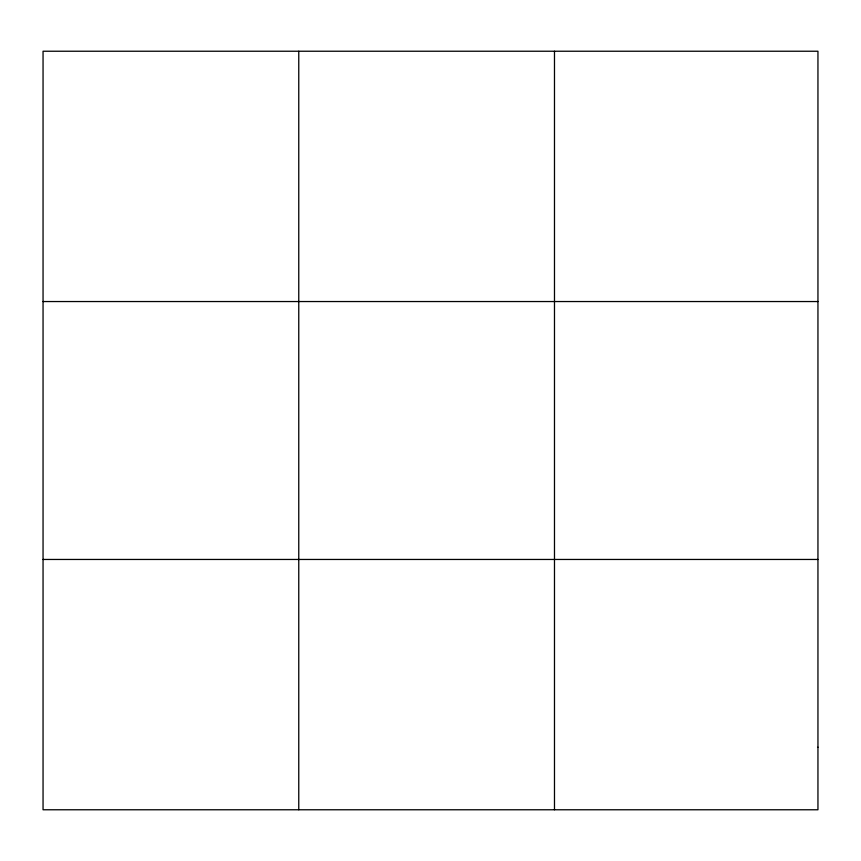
<?xml version="1.0" encoding="UTF-8"?>
<svg xmlns="http://www.w3.org/2000/svg" width="861" height="861" viewBox="0 0 861 861"><rect width="100%" height="100%" fill="white"/><g stroke="black" fill="none" stroke-linecap="round" stroke-linejoin="round"><path stroke-width="1.29" d="M298.767 51.23L298.767 809.77M554.484 51.23L554.484 809.77M43.05 301.544L817.95 301.544M43.05 559.456L817.95 559.456M817.95 747.197L817.95 809.77L43.05 809.77L43.05 51.23L817.95 51.23L817.95 747.197"/></g></svg>
